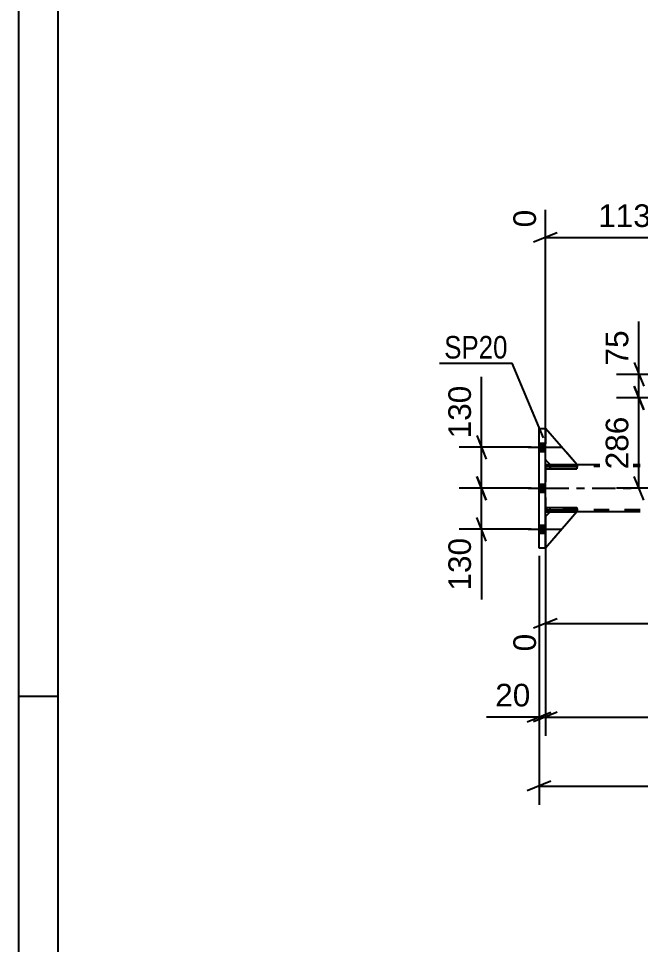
# Model space of a CAD drawing. Header units: millimetres. Extents: x -123 to 718, y -398 to 196.
# Drawn here: x -122.5 to -43.6, y -280.8 to -163.2 of the extents above; entities that cross this region are included whole.
import ezdxf

# ---------------------------------------------------------------- set-up
doc = ezdxf.new("R2010")
doc.units = ezdxf.units.MM
doc.linetypes.add('DXK_LINE_DOT2', pattern=[3.9198, 1.9599, -1.9599])
doc.linetypes.add('DXK_LINE_DOT3', pattern=[5.9187, 2.979, -0.9799, 0.9799, -0.9799])
doc.styles.add('Arial', font='ARIAL.TTF', dxfattribs={"height": 0.2})
doc.styles.add('Arial Narrow', font='ARIALN.TTF', dxfattribs={"height": 0.2})

# ---------------------------------------------------------------- blocks, each defined once
blk = doc.blocks.new('Unknown-318464438-1115')
at = {"color": 5, "linetype": 'Continuous'}
for p, q in [((-122.51, 195.71), (-122.51, -398.29)), ((-117.51, 190.71), (-117.51, -393.29)), ((-117.51, -249.29), (-122.51, -249.29))]:
    blk.add_line(p, q, dxfattribs=at)
blk = doc.blocks.new('Part-318464438-2651 - 2499')
at = {"color": 7, "linetype": 'DXK_LINE_DOT2'}
for p, q in [((-55.67, -220.09), (-51.67, -220.09)), ((-55.67, -220.09), (-55.67, -220.41)), ((-55.67, -220.41), (-55.67, -220.09)), ((-55.67, -220.41), (-51.67, -220.41)), ((-55.07, -220.09), (-55.07, -220.41)), ((-51.67, -220.41), (-51.67, -220.09))]:
    blk.add_line(p, q, dxfattribs=at)
blk = doc.blocks.new('Part-318464438-2622 - 2499')
at = {"color": 7, "linetype": 'DXK_LINE_DOT2'}
for p, q in [((-55.67, -226.45), (-55.07, -225.85)), ((-51.67, -225.85), (-55.67, -230.45)), ((-55.67, -230.45), (-55.67, -226.45)), ((-55.07, -225.85), (-51.67, -225.85))]:
    blk.add_line(p, q, dxfattribs=at)
blk = doc.blocks.new('Part-318464438-2618 - 2499')
at = {"color": 2, "linetype": 'Continuous'}
for p, q in [((-55.67, -226.45), (-55.07, -225.85)), ((-51.67, -225.85), (-55.67, -230.45)), ((-55.07, -225.85), (-51.67, -225.85))]:
    blk.add_line(p, q, dxfattribs=at)
at = {"color": 7, "linetype": 'DXK_LINE_DOT2'}
blk.add_line((-55.67, -226.45), (-55.67, -230.45), dxfattribs=at)
blk = doc.blocks.new('Part-318464438-2620 - 2499')
at = {"color": 7, "linetype": 'DXK_LINE_DOT2'}
for p, q in [((-51.67, -219.85), (-55.67, -215.25)), ((-55.67, -215.25), (-55.67, -219.25)), ((-55.67, -219.25), (-55.07, -219.85)), ((-55.07, -219.85), (-51.67, -219.85))]:
    blk.add_line(p, q, dxfattribs=at)
blk = doc.blocks.new('Part-318464438-2682 - 2499')
at = {"color": 2, "linetype": 'Continuous'}
for p, q in [((-55.67, -220.09), (-55.67, -220.09)), ((-55.67, -220.09), (-51.67, -220.09)), ((-55.67, -220.09), (-55.67, -220.41)), ((-55.67, -220.41), (-55.67, -220.41)), ((-55.67, -220.41), (-51.67, -220.41)), ((-51.67, -220.09), (-51.67, -220.41))]:
    blk.add_line(p, q, dxfattribs=at)
at = {"color": 7, "linetype": 'DXK_LINE_DOT2'}
for p, q in [((-55.67, -220.41), (-55.67, -220.09)), ((-55.07, -220.41), (-55.07, -220.09))]:
    blk.add_line(p, q, dxfattribs=at)
blk = doc.blocks.new('Part-318464438-2695 - 2499')
at = {"color": 2, "linetype": 'Continuous'}
for p, q in [((-56.47, -215.25), (-56.47, -215.25)), ((-56.47, -215.25), (-55.67, -215.25)), ((-56.47, -230.45), (-56.47, -215.25)), ((-55.67, -230.45), (-55.67, -215.25)), ((-56.47, -230.45), (-56.47, -230.45)), ((-55.67, -230.45), (-56.47, -230.45)), ((-55.67, -230.45), (-55.67, -230.45))]:
    blk.add_line(p, q, dxfattribs=at)
at = {"color": 7, "linetype": 'DXK_LINE_DOT2'}
for p, q in [((-56.47, -230.45), (-56.47, -215.25)), ((-55.67, -230.45), (-55.67, -215.25))]:
    blk.add_line(p, q, dxfattribs=at)
blk = doc.blocks.new('Part-318464438-2731 - 2499')
at = {"color": 2, "linetype": 'Continuous'}
for p, q in [((-55.67, -225.29), (-55.67, -225.29)), ((-55.67, -225.29), (-51.67, -225.29)), ((-55.67, -225.29), (-55.67, -225.61)), ((-55.67, -225.61), (-55.67, -225.61)), ((-55.67, -225.61), (-51.67, -225.61)), ((-51.67, -225.29), (-51.67, -225.61))]:
    blk.add_line(p, q, dxfattribs=at)
at = {"color": 7, "linetype": 'DXK_LINE_DOT2'}
for p, q in [((-55.67, -225.61), (-55.67, -225.29)), ((-55.07, -225.61), (-55.07, -225.29))]:
    blk.add_line(p, q, dxfattribs=at)
blk = doc.blocks.new('Part-318464438-2733 - 2499')
at = {"color": 7, "linetype": 'DXK_LINE_DOT2'}
for p, q in [((-55.67, -225.29), (-51.67, -225.29)), ((-55.67, -225.61), (-55.67, -225.29)), ((-55.67, -225.29), (-55.67, -225.61)), ((-55.67, -225.61), (-51.67, -225.61)), ((-55.07, -225.61), (-55.07, -225.29)), ((-51.67, -225.61), (-51.67, -225.29))]:
    blk.add_line(p, q, dxfattribs=at)
blk = doc.blocks.new('Part-318464438-2734 - 2499')
at = {"color": 2, "linetype": 'Continuous'}
for p, q in [((-51.67, -219.85), (-55.67, -215.25)), ((-55.67, -219.25), (-55.07, -219.85)), ((-55.07, -219.85), (-51.67, -219.85))]:
    blk.add_line(p, q, dxfattribs=at)
at = {"color": 7, "linetype": 'DXK_LINE_DOT2'}
blk.add_line((-55.67, -219.25), (-55.67, -215.25), dxfattribs=at)
blk = doc.blocks.new('Bolt-318464438-2813 - 2499')
at = {"linetype": 'Continuous'}
for points in [[(-55.67, -218.17), (-55.67, -217.13), (-56.47, -217.13), (-56.47, -218.17)], [(-55.67, -218.17), (-55.67, -217.13), (-56.47, -217.13), (-56.47, -218.17)], [(-55.67, -218.17), (-55.67, -217.13), (-56.47, -217.13), (-56.47, -218.17)], [(-55.67, -223.37), (-55.67, -222.33), (-56.47, -222.33), (-56.47, -223.37)], [(-55.67, -223.37), (-55.67, -222.33), (-56.47, -222.33), (-56.47, -223.37)], [(-55.67, -228.57), (-55.67, -227.53), (-56.47, -227.53), (-56.47, -228.57)], [(-55.67, -228.57), (-55.67, -227.53), (-56.47, -227.53), (-56.47, -228.57)], [(-55.67, -228.57), (-55.67, -227.53), (-56.47, -227.53), (-56.47, -228.57)]]:
    blk.add_hatch(color=1, dxfattribs=at).paths.add_polyline_path(points)
at = {"color": 1, "linetype": 'Continuous'}
for p, q in [((-56.47, -217.13), (-55.67, -217.13)), ((-56.47, -217.13), (-55.67, -217.13)), ((-56.47, -217.13), (-55.67, -217.13)), ((-57.87, -217.65), (-53.67, -217.65)), ((-57.87, -217.65), (-53.67, -217.65)), ((-57.87, -217.65), (-53.67, -217.65)), ((-56.47, -218.17), (-55.67, -218.17)), ((-56.47, -218.17), (-55.67, -218.17)), ((-56.47, -218.17), (-55.67, -218.17)), ((-57.87, -222.85), (-53.67, -222.85)), ((-57.87, -222.85), (-53.67, -222.85)), ((-56.47, -222.33), (-55.67, -222.33)), ((-56.47, -222.33), (-55.67, -222.33)), ((-56.47, -223.37), (-55.67, -223.37)), ((-56.47, -223.37), (-55.67, -223.37)), ((-56.47, -227.53), (-55.67, -227.53)), ((-56.47, -227.53), (-55.67, -227.53)), ((-56.47, -227.53), (-55.67, -227.53)), ((-57.87, -228.05), (-53.67, -228.05)), ((-57.87, -228.05), (-53.67, -228.05)), ((-57.87, -228.05), (-53.67, -228.05)), ((-56.47, -228.57), (-55.67, -228.57)), ((-56.47, -228.57), (-55.67, -228.57)), ((-56.47, -228.57), (-55.67, -228.57))]:
    blk.add_line(p, q, dxfattribs=at)
blk = doc.blocks.new('Part-318464438-2848 - 2499')
at = {"color": 2, "linetype": 'Continuous'}
for p, q in [((-55.67, -219.85), (-55.07, -219.85)), ((-51.67, -219.85), (-43.67, -219.85)), ((-55.67, -225.85), (-55.07, -225.85)), ((-43.67, -225.85), (-51.67, -225.85))]:
    blk.add_line(p, q, dxfattribs=at)
at = {"color": 7, "linetype": 'DXK_LINE_DOT2'}
for p, q in [((-55.67, -225.71), (-55.67, -219.85)), ((-55.67, -219.85), (-55.67, -219.85)), ((-55.67, -219.85), (-55.67, -219.88)), ((-55.67, -219.88), (-55.67, -220.14)), ((-43.67, -220.09), (-55.67, -220.09)), ((-55.67, -220.09), (-55.67, -225.85)), ((-55.07, -219.85), (-51.67, -219.85)), ((-43.67, -225.61), (-55.67, -225.61)), ((-55.67, -225.81), (-55.67, -225.71)), ((-55.67, -225.85), (-55.67, -225.81)), ((-55.67, -225.85), (-55.67, -225.85)), ((-55.67, -225.85), (-55.67, -225.85)), ((-51.67, -225.85), (-55.07, -225.85))]:
    blk.add_line(p, q, dxfattribs=at)
at = {"color": 7, "linetype": 'DXK_LINE_DOT3'}
blk.add_line((-55.67, -222.85), (-43.67, -222.85), dxfattribs=at)
blk = doc.blocks.new('StraightDimension-318464438-3361 - 2499')
at = {"color": 7, "linetype": 'Continuous'}
for p, q in [((-44.41, -209.89), (-43.21, -212.89)), ((-34.4, -211.39), (-46.66, -211.39)), ((-43.81, -222.85), (-43.81, -211.39)), ((-43.21, -224.35), (-44.41, -221.35)), ((-33.78, -222.85), (-46.66, -222.85))]:
    blk.add_line(p, q, dxfattribs=at)
at = {"color": 0}
blk.add_wipeout([(-44.56, -213.18), (-48.76, -213.18), (-48.76, -221.05), (-44.56, -221.05)], dxfattribs=at)
at = {"color": 3, "style": 'Arial'}
blk.add_text('286', height=2.865, rotation=90.0002, dxfattribs=at).set_placement((-45.16, -220.45))
blk = doc.blocks.new('StraightDimension-318464438-3061 - 2499')
at = {"color": 7, "linetype": 'Continuous'}
for p, q in [((-63.77, -217.65), (-63.77, -208.73)), ((-63.77, -217.65), (-63.77, -208.73)), ((-64.37, -216.15), (-63.17, -219.15)), ((-57.47, -217.65), (-66.62, -217.65)), ((-63.77, -222.85), (-63.77, -217.65)), ((-63.17, -224.35), (-64.37, -221.35)), ((-57.47, -222.85), (-66.62, -222.85))]:
    blk.add_line(p, q, dxfattribs=at)
at = {"color": 0}
blk.add_wipeout([(-64.52, -209.25), (-68.72, -209.25), (-68.72, -217.12), (-64.52, -217.12)], dxfattribs=at)
at = {"color": 3, "style": 'Arial'}
blk.add_text('130', height=2.865, rotation=90.0002, dxfattribs=at).set_placement((-65.12, -216.52))
blk = doc.blocks.new('StraightDimension-318464438-3069 - 2499')
at = {"color": 7, "linetype": 'Continuous'}
for p, q in [((-64.37, -221.35), (-63.17, -224.35)), ((-57.47, -222.85), (-66.62, -222.85)), ((-63.77, -228.05), (-63.77, -222.85)), ((-63.17, -229.55), (-64.37, -226.55)), ((-57.47, -228.05), (-66.62, -228.05)), ((-63.77, -228.05), (-63.77, -236.97)), ((-63.77, -228.05), (-63.77, -236.97))]:
    blk.add_line(p, q, dxfattribs=at)
at = {"color": 0}
blk.add_wipeout([(-64.52, -228.57), (-68.72, -228.57), (-68.72, -236.44), (-64.52, -236.44)], dxfattribs=at)
at = {"color": 3, "style": 'Arial'}
blk.add_text('130', height=2.865, rotation=90.0002, dxfattribs=at).set_placement((-65.12, -235.84))
blk = doc.blocks.new('StraightDimension-318464438-3111 - 2499')
at = {"color": 7, "linetype": 'Continuous'}
for p, q in [((-55.67, -226.85), (-55.67, -243.56)), ((55.3, -227.25), (55.3, -250.23)), ((-54.17, -239.43), (-57.17, -240.63)), ((53.8, -240.63), (56.8, -239.43)), ((-55.67, -240.03), (55.3, -240.03))]:
    blk.add_line(p, q, dxfattribs=at)
at = {"color": 0}
blk.add_wipeout([(4.86, -239.28), (4.86, -235.08), (-5.23, -235.08), (-5.23, -239.28)], dxfattribs=at)
at = {"color": 3, "style": 'Arial'}
blk.add_text('3353', height=2.865, dxfattribs=at).set_placement((-4.63, -238.68))
at = {"color": 0, "linetype": 'Continuous'}
for points in [[(-56.27, -240.73), (-60.47, -240.73), (-60.47, -244.16), (-56.27, -244.16)], [(54.7, -240.73), (50.5, -240.73), (50.5, -250.83), (54.7, -250.83)]]:
    blk.add_wipeout(points, dxfattribs=at)
at = {"color": 3, "linetype": 'Continuous', "style": 'Arial'}
for s, height, p in [('0', 2.87, (-56.87, -243.56)), ('3353', 2.865, (54.1, -250.23))]:
    blk.add_text(s, height=height, rotation=90.0002, dxfattribs=at).set_placement(p)
blk = doc.blocks.new('StraightDimension-318464438-3121 - 2499')
at = {"color": 7, "linetype": 'Continuous'}
for p, q in [((-56.47, -231.45), (-56.47, -263.05)), ((-54.97, -260.05), (-57.97, -261.25)), ((-56.47, -260.65), (620.45, -260.65))]:
    blk.add_line(p, q, dxfattribs=at)
blk = doc.blocks.new('StraightDimension-318464438-3287 - 2499')
at = {"color": 7, "linetype": 'Continuous'}
for p, q in [((-33.4, -210.39), (-33.4, -180.84)), ((-55.67, -218.85), (-55.67, -187.51)), ((-54.17, -190.44), (-57.17, -191.64)), ((-55.67, -191.04), (-33.4, -191.04)), ((-34.9, -191.64), (-31.9, -190.44))]:
    blk.add_line(p, q, dxfattribs=at)
at = {"color": 0}
blk.add_wipeout([(-39.49, -190.29), (-39.49, -186.09), (-49.58, -186.09), (-49.58, -190.29)], dxfattribs=at)
at = {"color": 3, "style": 'Arial'}
blk.add_text('1135', height=2.865, dxfattribs=at).set_placement((-48.98, -189.69))
at = {"color": 0, "linetype": 'Continuous'}
for points in [[(-34, -180.24), (-38.2, -180.24), (-38.2, -190.34), (-34, -190.34)], [(-56.27, -186.91), (-60.47, -186.91), (-60.47, -190.34), (-56.27, -190.34)]]:
    blk.add_wipeout(points, dxfattribs=at)
at = {"color": 3, "linetype": 'Continuous', "style": 'Arial'}
for s, height, p in [('1135', 2.865, (-34.6, -189.74)), ('0', 2.87, (-56.87, -189.74))]:
    blk.add_text(s, height=height, rotation=90.0002, dxfattribs=at).set_placement(p)
blk = doc.blocks.new('StraightDimension-318464438-3351 - 2499')
at = {"color": 7, "linetype": 'Continuous'}
for p, q in [((-43.81, -208.4), (-43.81, -201.7)), ((-43.81, -208.4), (-43.81, -201.7)), ((-44.41, -206.9), (-43.21, -209.9)), ((-30.16, -208.4), (-46.66, -208.4)), ((-43.81, -211.39), (-43.81, -208.4)), ((-43.21, -212.89), (-44.41, -209.89)), ((-34.4, -211.39), (-46.66, -211.39))]:
    blk.add_line(p, q, dxfattribs=at)
at = {"color": 0}
blk.add_wipeout([(-44.56, -202.23), (-48.76, -202.23), (-48.76, -207.87), (-44.56, -207.87)], dxfattribs=at)
at = {"color": 3, "style": 'Arial'}
blk.add_text('75', height=2.865, rotation=90.0002, dxfattribs=at).set_placement((-45.16, -207.27))
blk = doc.blocks.new('StraightDimension-318464438-3556 - 2499')
at = {"color": 7, "linetype": 'Continuous'}
for p, q in [((-55.67, -231.45), (-55.67, -254.29)), ((-54.17, -251.29), (-57.17, -252.49)), ((-55.67, -251.89), (619.65, -251.89))]:
    blk.add_line(p, q, dxfattribs=at)
blk = doc.blocks.new('StraightDimension-318464438-3578 - 2499')
at = {"color": 7, "linetype": 'Continuous'}
for p, q in [((-56.47, -231.45), (-56.47, -254.29)), ((-55.67, -231.45), (-55.67, -254.29)), ((-57.97, -252.49), (-54.97, -251.29)), ((-54.17, -251.29), (-57.17, -252.49)), ((-56.47, -251.89), (-63.16, -251.89)), ((-56.47, -251.89), (-63.16, -251.89)), ((-56.47, -251.89), (-55.67, -251.89))]:
    blk.add_line(p, q, dxfattribs=at)
at = {"color": 0}
blk.add_wipeout([(-56.99, -251.14), (-56.99, -246.94), (-62.64, -246.94), (-62.64, -251.14)], dxfattribs=at)
at = {"color": 3, "style": 'Arial'}
blk.add_text('20', height=2.865, dxfattribs=at).set_placement((-62.04, -250.54))
blk = doc.blocks.new('Mark-318464438-2691 - 2499')
at = {"color": 30, "linetype": 'Continuous'}
for p in [(-69.11, -206.99), (-55.9, -216.46)]:
    blk.add_line(p, (-59.87, -206.99), dxfattribs=at)
at = {"color": 0}
blk.add_wipeout([(-60.47, -206.39), (-60.47, -203.39), (-68.51, -203.39), (-68.51, -206.39)], dxfattribs=at)
blk.add_wipeout([(-60.47, -206.39), (-60.47, -203.39), (-68.51, -203.39), (-68.51, -206.39)], dxfattribs=at)
at = {"color": 3, "style": 'Arial Narrow'}
blk.add_text('SP20', height=2.863, dxfattribs=at).set_placement((-68.51, -206.39))

msp = doc.modelspace()

# ---------------------------------------------------------------- block references
for name in ['Unknown-318464438-1115', 'Part-318464438-2695 - 2499', 'Part-318464438-2620 - 2499', 'Part-318464438-2734 - 2499', 'Bolt-318464438-2813 - 2499', 'Part-318464438-2848 - 2499', 'Part-318464438-2651 - 2499', 'Part-318464438-2682 - 2499', 'Part-318464438-2731 - 2499', 'Part-318464438-2733 - 2499', 'Part-318464438-2622 - 2499', 'Part-318464438-2618 - 2499']:
    msp.add_blockref(name, (0, 0))

# ---------------------------------------------------------------- next in the draw order: block references
for name in ['StraightDimension-318464438-3061 - 2499', 'StraightDimension-318464438-3361 - 2499']:
    msp.add_blockref(name, (0, 0))

# ---------------------------------------------------------------- next in the draw order: block references
for name in ['StraightDimension-318464438-3287 - 2499', 'StraightDimension-318464438-3069 - 2499']:
    msp.add_blockref(name, (0, 0))

# ---------------------------------------------------------------- next in the draw order: block references
for name in ['StraightDimension-318464438-3351 - 2499', 'Mark-318464438-2691 - 2499', 'StraightDimension-318464438-3111 - 2499']:
    msp.add_blockref(name, (0, 0))

# ---------------------------------------------------------------- next in the draw order: block references
msp.add_blockref('StraightDimension-318464438-3121 - 2499', (0, 0))

# ---------------------------------------------------------------- next in the draw order: block references
msp.add_blockref('StraightDimension-318464438-3556 - 2499', (0, 0))

# ---------------------------------------------------------------- next in the draw order: block references
msp.add_blockref('StraightDimension-318464438-3578 - 2499', (0, 0))

doc.saveas('drawing.dxf')
